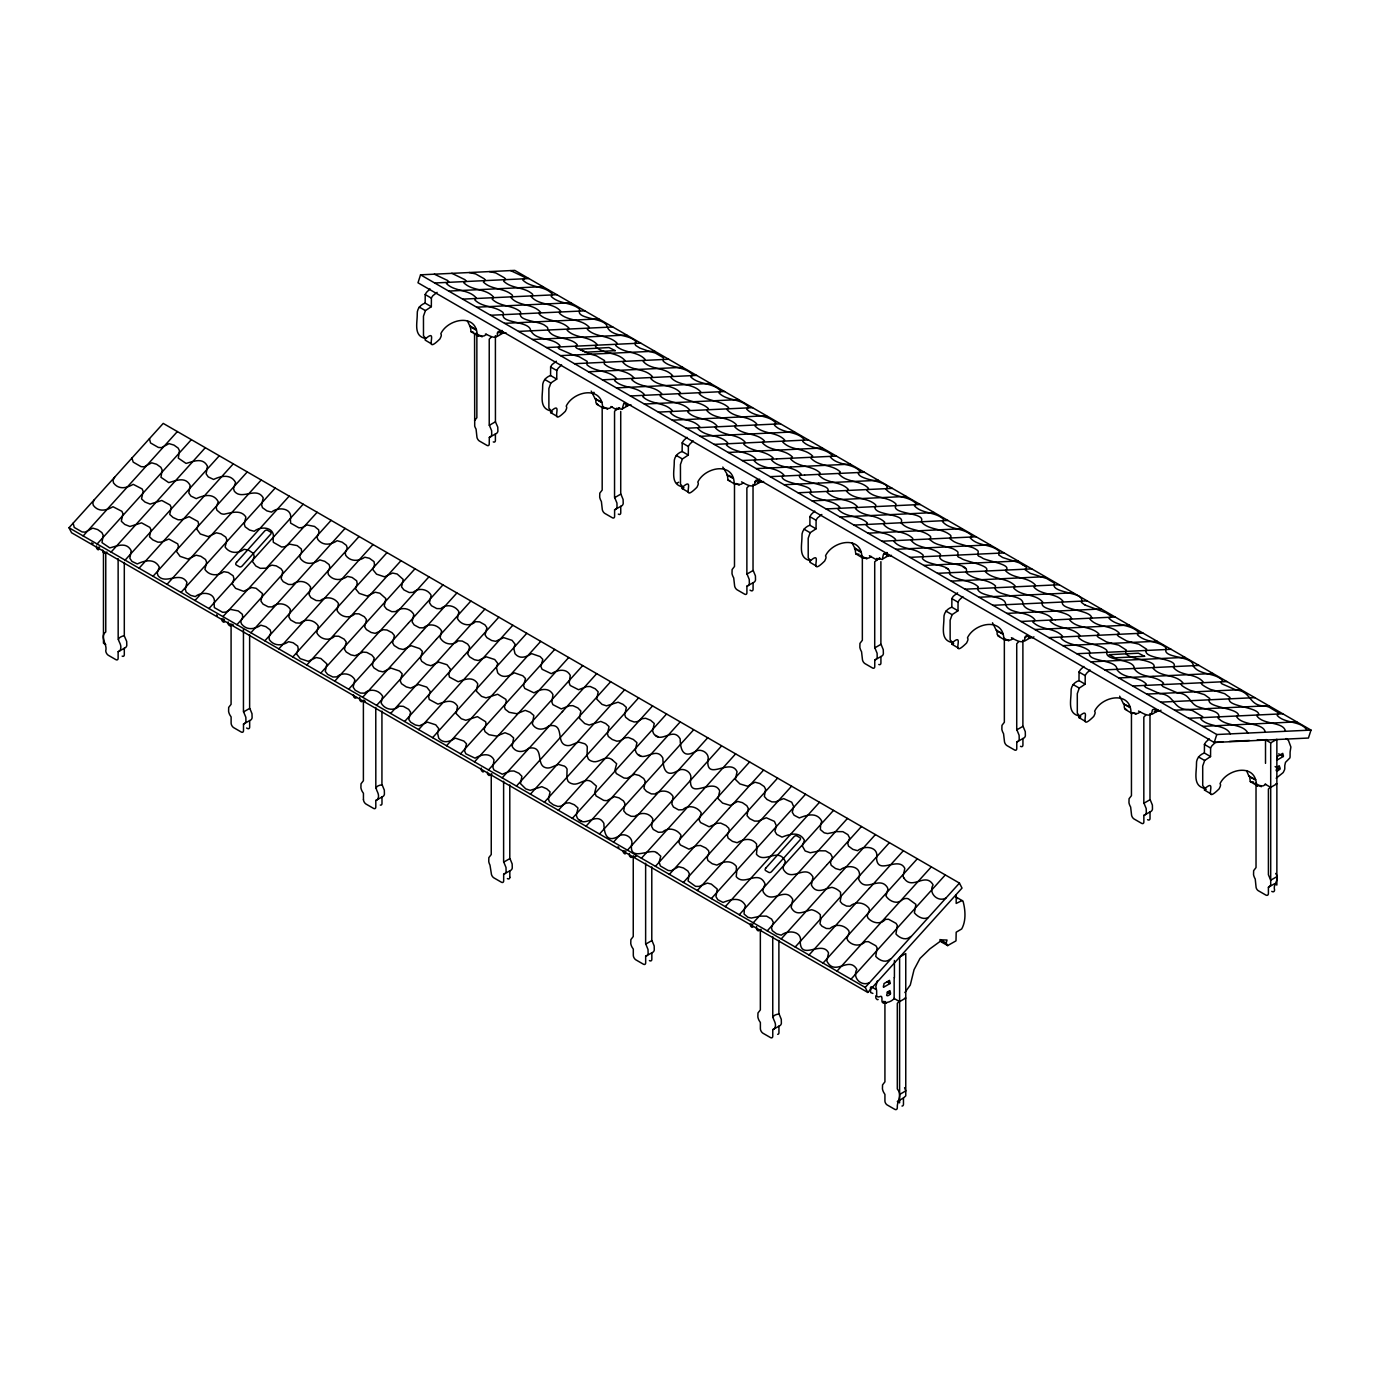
<?xml version="1.0" encoding="UTF-8"?>
<svg xmlns="http://www.w3.org/2000/svg" width="1380" height="1380" viewBox="0 0 1380 1380"><rect width="100%" height="100%" fill="white"/><g stroke="black" fill="none" stroke-linecap="round" stroke-linejoin="round"><path stroke-width="1.5" d="M505.994 332.77C502.251 334.995 498.629 328.388 497.421 333.063C498.387 341.791 487.261 334.339 485.432 334.012M763.623 481.517C759.897 483.742 756.275 477.135 755.067 481.81C754.964 490.193 744.389 483.449 741.543 481.879M1033.896 636.853C1030.446 640.337 1026.099 632.661 1024.909 637.612C1024.805 645.995 1014.266 639.268 1011.402 637.681M894.154 977.713L894.154 998.775C889.255 1003.019 887.461 1001.863 884.201 1003.088A6.4 3.692 -60 0 1 883.424 1003.226L882.165 1002.018A12.644 7.297 -60 0 1 881.958 1000.914L881.958 998.62A8.539 4.934 -60 0 0 881.941 998.051C881.734 993.98 879.043 998.499 876.921 996.395A5.606 3.226 -60 0 1 876.68 995.618L876.662 990.944A5.917 3.416 -60 0 0 876.611 990.409L875.852 986.631L877.318 980.99M644.305 395.215L644.357 394.473C636.249 385.831 622.88 388.798 614.531 380.552L616.515 378.517C608.632 369.702 595.418 372.479 586.914 364.734L587.19 361.37L579.031 356.627L573.787 355.143M1276.793 768.505L1276.793 768.418A5.02 2.898 -60 0 0 1276.431 769.247C1274.62 773.197 1281.778 769.402 1279.76 767.125A2.381 1.38 -60 0 0 1279.381 766.952L1279.294 765.762L1276.793 767.245M500.198 333.649L503.51 332.183M602.18 407.859L602.18 490.073L599.783 493.16L599.696 497.145A8.384 4.847 60 0 0 601.387 501.492L602.215 508.806A3.812 2.191 60 0 0 604.699 513.343L612.461 517.828A3.295 1.898 60 0 0 614.6 516.379L614.6 509.824L615.808 509.237A8.349 4.83 60 0 0 617.033 507.167L616.946 503.062L614.548 497.231L614.548 411.585L616.515 408.273L622.104 409.274L623.881 403.15L627.727 405.306L631.316 405.134M757.309 482.31L759.983 482.362L761.139 480.93M879.767 558.072L876.628 559.866L876.68 558.486L882.269 559.469L883.373 554.484L886.823 552.483M1028.376 638.267L1030.998 636.732M1138.5 711.045C1141.657 712.408 1150.506 718.928 1151.99 711.977C1152.248 705.456 1157.354 713.702 1160.994 710.217M1154.266 711.494L1156.94 711.545L1158.096 710.114M631.574 844.957C629.297 860.913 647.617 849.856 655.155 851.805A9.556 7.314 -27.3 0 1 656.38 852.736M690.535 779.666C689.189 800.952 713.098 776.63 719.722 790.913L718.048 798.589L722.585 803.091L730.261 805.42L737.696 801.418L742.406 802.66L746.839 805.713L748.253 808.318L747.046 815.684L749.633 818.616L754.532 821.083L758.103 821.1L766.314 817.771L774.422 821.393L776.405 825.947L774.939 831.364L776.75 834.417L782.011 837.125C789.343 834.279 799.313 830.898 804.402 840.213L802.366 846.026L805.144 850.96L810.267 852.754L816.287 851.546A12.869 9.85 -27.3 0 1 819.116 850.787L825.568 850.856L830.57 853.823L832.382 857.221L830.432 862.552L831.209 865.329L835.538 868.538L840.248 869.866C846.647 864.449 860.982 865.467 859.447 876.266M707.854 760.466C706.439 781.856 730.417 757.327 737.058 771.713L735.385 779.407L739.904 783.909L747.581 786.238L755.033 782.218L759.725 783.478L764.175 786.531L765.572 789.119L764.365 796.502L766.952 799.434L771.851 801.884L775.439 801.918L783.633 798.589L791.741 802.211L793.724 806.748L792.258 812.182L794.069 815.218L799.331 817.943C806.662 815.097 816.632 811.699 821.721 821.031L820.738 824.533M631.609 844.767C633.903 837.729 624.571 832.226 618.878 836.039M690.569 779.476C692.864 772.42 683.531 766.918 677.839 770.73M707.888 760.277C710.183 753.239 700.85 747.736 695.158 751.548M957.513 898.622L955.909 896.983L962.999 901.071C965.362 909.679 966.31 920.753 961.688 928.947L956.185 932.207L955.995 940.867L947.577 945.611L946.163 943.075L947.042 940.039L942.195 939.901L929.81 948.923L920.012 958.427L914.06 969.64L910.283 985.027L904.866 992.565M214.107 603.267L214.349 607.614L222.629 612.306L225.803 612.082L230.546 609.408L238.24 610.926L242.363 614.29L242.69 617.067L240.741 621.725L241.569 624.036C246.916 630.712 254.782 629.245 260.872 625.192L265.84 626.658L270.118 629.849L270.946 632.523L268.997 637.301L269.376 639.768C274.24 646.427 282.486 645.892 288.541 641.7L293.164 642.769L297.735 646.133L298.252 649.1L296.562 654.051L300.254 658.657L308.206 661.313L316.313 657.536L320.85 658.502L326.905 663.884L325.283 671.387L327.629 674.389L332.856 676.994L336.686 676.89C342.223 672.06 351.072 673.164 354.85 679.754L353.159 687.171L355.16 690.207L360.49 693.071L364.406 693.157C370.013 688.154 378.741 689.827 382.639 696.176L381.156 703.024C384.779 709.648 393.766 711.442 399.217 706.146L403.322 706.37L408.653 709.337L410.619 712.166L408.808 719.463L410.636 722.154L415.397 725L419.365 725.811L427.421 722.12L435.77 724.828L438.788 728.675L437.529 732.987L438.737 738.179C443.705 744.182 450.173 741.405 455.348 738.128L463.87 741.06L466.526 743.855L464.594 750.979L465.819 753.773L475.048 758.172C480.895 754.567 489.935 752.117 493.988 759.863L492.919 767.452L493.936 769.971L502.286 774.215L510.445 771.075L513.947 770.989L518.932 773.266L521.899 776.302L520.467 783.616L525.763 788.877L530.213 790.343L541.823 786.704L546.791 788.86L550.085 791.879L548.481 799.21L549.361 801.797L553.328 804.816L557.865 806.472L561.005 806.127L566.024 803.16L569.405 802.781L574.373 804.782L577.996 807.973L576.34 815.39L577.22 817.857C584.62 829.38 596.643 810.388 603.888 823.377C604.078 832.278 605.975 843.629 618.62 836.194M273.068 537.959L273.309 542.306L281.589 546.998L284.763 546.773L289.507 544.117L297.2 545.618L301.323 548.981L301.651 551.776L299.702 556.416L300.53 558.727C305.86 565.403 313.743 563.937 319.815 559.9L324.8 561.367L329.078 564.558L329.906 567.232L327.957 571.993L328.337 574.477C333.201 581.118 341.447 580.583 347.501 576.391L352.124 577.461L356.696 580.842L357.196 583.792L355.523 588.76L359.197 593.366L367.166 596.022L375.274 592.227L379.811 593.21L385.865 598.592L384.244 606.079L386.59 609.08L391.817 611.685L395.646 611.582C401.183 606.752 410.033 607.856 413.81 614.445L412.12 621.863L414.121 624.899L419.451 627.762L423.367 627.848C428.973 622.846 437.702 624.519 441.6 630.867L440.116 637.732C443.739 644.339 452.726 646.15 458.16 640.855L462.283 641.062L467.613 644.029L469.58 646.858L467.768 654.155L469.597 656.846L474.358 659.709L478.325 660.502L486.381 656.828L494.73 659.519L497.749 663.366L496.49 667.696L497.697 672.871C502.665 678.874 509.134 676.096 514.309 672.819L522.83 675.769L525.487 678.563L523.555 685.67L524.78 688.465L534.008 692.864C539.856 689.275 548.895 686.809 552.949 694.571L551.879 702.144L552.897 704.663L561.246 708.906L569.405 705.767L572.907 705.68L577.892 707.957L580.859 711.011L579.428 718.307L584.723 723.568L589.174 725.035L600.783 721.412L605.751 723.568L609.046 726.587L607.442 733.901L608.321 736.489L612.289 739.508L616.826 741.181L619.965 740.818L624.985 737.869L628.349 737.472L633.334 739.473L636.956 742.682L635.3 750.099L636.18 752.548C643.563 764.054 655.655 745.252 662.849 758.068C663.056 766.97 664.918 778.32 677.563 770.885M290.387 518.777L290.628 523.124L298.908 527.816L302.082 527.591L306.826 524.935L314.519 526.436L318.642 529.799L318.97 532.577L317.021 537.234L317.866 539.545C323.196 546.221 331.079 544.755 337.151 540.701L342.119 542.168L346.397 545.359L347.225 548.033L345.276 552.811L345.656 555.295C350.52 561.936 358.765 561.401 364.82 557.21L369.443 558.279L374.014 561.643L374.532 564.61L372.841 569.561L376.533 574.166L384.485 576.823L392.593 573.045L397.147 574.011L403.184 579.41L401.563 586.897L403.909 589.898L409.153 592.503L412.965 592.4C418.502 587.57 427.352 588.673 431.129 595.263L429.439 602.681L431.44 605.716L436.77 608.58L440.703 608.666C446.292 603.664 455.02 605.337 458.919 611.685L457.436 618.533C461.058 625.157 470.045 626.951 475.496 621.656L479.619 621.88L484.932 624.847L486.916 627.676L485.087 634.973L486.916 637.664L491.677 640.51L495.644 641.321L503.7 637.629L512.049 640.337L515.068 644.184L513.809 648.497L515.016 653.689C519.984 659.692 526.453 656.914 531.628 653.637L540.149 656.57L542.806 659.364L540.891 666.488L542.099 669.283L551.327 673.682C557.175 670.076 566.214 667.627 570.268 675.372L569.198 682.962L570.216 685.481L578.565 689.724L586.724 686.585L590.226 686.498L595.211 688.775L598.178 691.811L596.747 699.125L602.042 704.386L606.493 705.853L618.102 702.213L623.07 704.369L626.365 707.388L624.761 714.719L625.64 717.307L629.608 720.326L634.144 721.999L637.301 721.636L642.304 718.67L645.685 718.29L650.653 720.291L654.275 723.5L652.619 730.917L653.499 733.366C660.899 744.872 672.974 726.07 680.168 738.886C680.323 747.788 682.289 759.138 694.899 751.703M420.555 274.827L417.985 282.779L1214.21 742.475L1308.43 738.041L1311 730.089L514.775 270.394L420.555 274.827L1216.781 734.522L1311 730.089M1214.21 742.475L1216.781 734.522M756.62 848.407L756.568 843.991C751.203 837.125 743.372 839.144 737.144 842.714L732.47 841.369L728.123 838.143L727.364 835.366L729.244 830.57L728.795 828.259L726.035 825.602L720.705 823.101L716.962 823.308L709.13 826.775L700.574 822.566L699.073 819.858L701.247 812.872C697.314 806.679 688.292 804.368 682.686 809.732L678.563 809.888L673.44 807.024L671.87 804.04L673.061 796.467C669.007 789.809 660.623 789.722 654.931 793.983L651.308 793.897L646.427 791.361L643.96 788.463L645.15 781.132L643.701 778.527L639.216 775.474L634.576 774.266L627.089 778.303L623.967 778.01L616.239 773.49L615.032 769.73L616.653 763.744L612.479 760.052M214.349 602.991C215.884 592.313 201.635 591.071 195.305 596.591L190.664 595.384L186.197 592.175L185.317 589.381L186.938 582.326C180.055 570.492 165.29 585.396 157.958 575.512L157.234 572.821L159.304 567.059C154.508 557.986 144.452 560.522 137.31 563.937L131.963 561.401L129.858 558.331L131.186 550.689C126.339 541.391 116.938 546.135 109.762 547.894L102.017 542.633L103.172 535.198L101.896 532.611L97.669 529.575L92.771 528.126L85.198 532.145L82.093 531.938L74.244 527.436L73.157 523.141M273.309 537.683C274.844 526.988 260.561 525.797 254.213 531.283L249.538 530.024L245.123 526.815L244.277 524.038L245.881 517C240.896 509.375 231.357 512.67 224.181 514.188A8.918 6.831 -27.3 0 1 220.748 513.429L216.901 510.186L216.194 507.478L218.264 501.734C213.417 492.66 203.395 495.265 196.253 498.629L190.906 496.075L188.819 493.005L190.147 485.381C185.265 476.083 175.898 480.861 168.705 482.586L160.977 477.325L162.133 469.89L160.856 467.303L156.613 464.267L151.714 462.818L144.158 466.837L141.036 466.63L133.204 462.127L131.98 458.264A6.383 4.882 -27.3 0 1 132.118 457.85M290.628 518.5C292.18 507.823 277.915 506.581 271.584 512.101L266.944 510.893L262.476 507.685L261.596 504.89L263.218 497.835C256.335 486.002 241.569 500.906 234.238 491.021L233.513 488.33L235.601 482.569C230.788 473.495 220.731 476.031 213.589 479.447L208.259 476.911L206.138 473.84L207.466 466.199C202.619 456.901 193.217 461.645 186.041 463.404L178.313 458.143L179.452 450.708L178.192 448.12L173.949 445.084L169.05 443.636L161.495 447.655L158.372 447.448L150.524 442.945L149.454 438.65M736.834 870.349L736.23 876.611C744.251 886.84 758.345 868.831 765.089 883.942L762.812 890.186L763.312 892.049C771.593 905.556 784.996 885.684 792.758 899.398L791.171 907.453C796.07 917.165 804.661 911.024 811.75 909.748A23.374 17.888 -27.3 0 1 820.341 914.733L820.324 919.166M757.051 847.958L756.447 854.22C764.468 864.449 778.562 846.44 785.306 861.551L783.029 867.796L783.53 869.659C791.809 883.166 805.213 863.293 812.975 877.007L811.388 885.063C816.287 894.775 824.878 888.616 831.968 887.34A23.374 17.888 -27.3 0 1 840.558 892.342L840.593 896.707M820.893 918.528L819.962 923.772L821.945 926.187L826.292 928.464L829.811 928.602C835.538 923.531 844.111 924.617 848.769 930.672L849.252 932.742L846.958 938.262L847.734 940.401C852.357 946.024 860.102 946.645 865.277 941.764L868.365 941.643L875.869 945.783L877.094 947.801L875.748 956.409C879.112 960.221 885.391 963.274 889.807 959.393A28.256 21.631 -27.3 0 1 890.548 958.91L890.6 958.876M841.11 896.138L840.179 901.381L842.162 903.797L846.509 906.074L850.028 906.212C855.755 901.123 864.329 902.227 868.986 908.281L869.469 910.352L867.175 915.872L867.951 918.01C872.522 923.134 880.371 924.945 885.494 919.373L888.582 919.253L896.086 923.392L897.31 925.411L895.965 934.019C899.329 937.831 905.608 940.884 910.024 937.003A28.256 21.631 -27.3 0 1 910.766 936.52L910.817 936.485M859.205 876.524L858.619 879.146C865.226 893.654 879.457 875.162 887.357 887.409L887.978 889.22L885.96 895.931C888.892 900.916 896.931 904.832 901.778 900.157A5.675 4.347 -27.3 0 1 908.385 898.846L915.906 904.366L914.388 912.853C917.407 916.579 923.358 920.184 928.119 917.528M474.565 420.572L476.859 417.726L476.859 335.495M800.245 941.816C800.59 961.135 822.066 939.797 828.535 952.907L827.345 958.548A5.21 3.985 -27.3 0 0 827.517 962.309C835.832 975.798 848.959 955.909 856.825 969.347C852.116 977.351 860.827 986.735 869.279 982.767M876.524 857.342C876.869 876.645 898.363 855.307 904.814 868.417L903.624 874.058A5.21 3.985 -27.3 0 0 903.797 877.818M800.486 941.574C802.022 930.776 787.687 929.758 781.287 935.174L776.578 933.846L772.248 930.62L771.472 927.86L773.421 922.53L771.61 919.115L766.607 916.165L760.156 916.096A12.869 9.85 -27.3 0 0 757.327 916.855L751.307 918.062L747.908 917.303L744.079 914.043L744.355 909.178M876.766 857.084C878.318 846.285 863.966 845.267 857.584 850.684L852.857 849.356L848.528 846.13L847.751 843.37L849.701 838.039L847.889 834.641L842.887 831.674L836.435 831.605A12.869 9.85 -27.3 0 0 833.624 832.364L827.586 833.572L824.188 832.813L820.358 829.553L820.634 824.688M437.115 292.353L432.837 295.734A16.043 9.263 -60 0 0 431.405 297.959L431.336 306.688L425.161 303.134L425.23 294.406A16.043 9.263 -60 0 1 426.679 292.163L430.025 288.955M561.608 364.924L558.245 368.132A16.043 9.263 -60 0 0 556.813 370.358L556.727 379.103L550.568 375.533L550.637 366.804A16.043 9.263 -60 0 1 552.086 364.579L556.347 361.198M693.174 440.876L689.827 444.101A16.043 9.263 -60 0 0 688.379 446.327L688.309 455.055L682.134 451.502L682.22 442.773A16.043 9.263 -60 0 1 683.652 440.531L687.016 437.322M821.825 514.481L817.564 517.845A16.043 9.263 -60 0 0 816.115 520.07L816.046 528.816L809.87 525.245L809.957 516.517A16.043 9.263 -60 0 1 811.388 514.292L814.752 511.066M962.861 596.574L959.497 599.8A16.043 9.263 -60 0 0 958.065 602.025L957.996 610.754L951.821 607.2L951.89 598.471A16.043 9.263 -60 0 1 953.338 596.229L957.599 592.865M1090.027 669.99L1086.664 673.216A16.043 9.263 -60 0 0 1085.232 675.441L1085.146 684.17L1078.987 680.616L1079.056 671.888A16.043 9.263 -60 0 1 1080.488 669.645L1083.852 666.437M1222.852 741.767L1215.435 742.406L1212.071 745.614A16.043 9.263 -60 0 0 1210.622 747.839L1210.553 756.585L1204.395 753.014L1204.464 744.286A16.043 9.263 -60 0 1 1205.896 742.061L1209.26 738.835M736.368 870.866L736.351 866.381C730.986 859.516 723.155 861.534 716.927 865.105L712.252 863.759L707.906 860.534L707.147 857.774L709.027 852.961L708.578 850.649L705.818 847.993L700.505 845.491L696.745 845.699L688.913 849.166L680.357 844.957L678.857 842.249L681.03 835.262C677.097 829.07 668.075 826.758 662.469 832.123L658.346 832.278L653.223 829.414L651.653 826.43L652.843 818.858C648.79 812.199 640.406 812.13 634.714 816.374L631.091 816.287L626.21 813.769L623.743 810.871L624.933 803.522L623.484 800.918L618.999 797.864L614.359 796.657L606.872 800.693L603.75 800.4L596.022 795.898L594.815 792.137L596.436 786.152L592.261 782.443A13.058 9.988 -27.3 0 0 591.054 781.477C584.361 777.492 578.496 786.393 571.579 783.581A11.195 8.573 -27.3 0 1 568.025 781.235L566.852 778.044L567.059 769.143A11.213 8.591 -27.3 0 0 564.472 766.142L558.383 764.399L550.982 767.418A7.814 5.986 -27.3 0 1 546.584 767.901C534.733 765.969 545.428 745.321 528.799 748.184C523.934 752.6 515.689 753.135 512.153 746.408L513.636 737.903L509.979 734.712L505.011 732.745L496.576 736.109L488.934 734.695L485.018 731.676L484.173 729.106L486.07 724.345L485.691 721.757L477.445 716.651L465.819 720.257L461.334 718.756L456.142 713.564L457.556 706.215C452.571 698.159 444.602 701.971 437.926 704.128L429.232 699.47L428.611 696.572L430.405 691.76L426.765 687.102L418.451 684.497L410.688 688.102L406.272 686.912L401.494 683.704L400.269 680.961L402.184 673.802L399.493 670.991L390.954 668.093L383.002 671.87L378.689 670.922L373.928 667.92L372.359 665.264L374.204 657.95L371.841 655.086L366.77 652.412L363.026 652.102L354.919 655.741L350.899 654.862L346.207 651.981L344.465 649.29L346.259 641.976L344.12 639.13L338.738 636.249L334.719 636.163C329.32 641.545 320.229 639.406 316.814 632.816L318.28 625.951C314.174 619.586 305.584 618.343 299.909 623.139L295.906 622.915L290.645 619.965L288.834 616.946L290.438 609.546C286.488 603.025 277.76 602.077 272.171 606.889L268.238 606.838L263.011 604.095L260.941 601.128L262.545 593.641L256.076 588.277L251.678 587.535L243.57 591.313L235.601 588.363L232.22 583.861L233.979 578.789L233.151 575.788L228.252 572.476L223.819 571.682C217.902 576.167 209.484 576.047 204.93 569.457L206.638 562.246L205.534 559.504L200.807 556.278L196.115 555.191L188.008 559.038L180.073 556.347L176.45 551.379L178.469 546.653L177.744 543.858L168.895 539.062L161.184 542.133L157.82 542.15L152.783 539.856L149.523 536.82L150.989 529.799L149.851 527.367L141.571 522.865L129.91 526.487L124.752 524.434L121.319 521.261L122.941 513.74L121.906 511.325L112.97 506.719C106.605 510.445 98.722 512.498 93.305 505.339L92.788 502.769L94.409 499.612M744.458 909.023L745.442 905.522C740.353 896.189 730.382 899.588 723.051 902.434L717.79 899.708L715.979 896.672L717.255 889.065L711.338 884.114L707.354 883.079L699.143 886.409L695.572 886.374L688.085 880.992L689.293 873.609L687.878 871.022L683.445 867.968L678.736 866.709L671.301 870.728L668.162 870.487L660.365 865.967L659.14 862.172L660.761 856.204L656.639 852.443M114.626 477.221L113.005 480.378L113.522 482.948C118.939 490.107 126.822 488.037 133.187 484.328L142.123 488.934L143.158 491.349L141.536 498.87L144.969 502.044L150.127 504.097L161.788 500.474L170.068 504.977L171.206 507.409L169.74 514.43L173 517.448L178.037 519.76L181.401 519.743L189.112 516.672L197.961 521.468L198.686 524.262L196.667 528.989L200.29 533.957L208.225 536.63L216.332 532.801L221.024 533.888L225.751 537.113L226.855 539.856L225.147 547.067C229.701 553.656 238.154 553.777 244.036 549.292L248.469 550.085L253.368 553.397L254.196 556.399L252.437 561.47L255.818 565.973L260.32 568.336L266.305 568.163L317.159 512.273M1306.895 730.106C1301.081 720.533 1284.97 723.914 1277.19 715.478L1278.984 713.115L1269.29 707.25A5.21 1.484 17.9 0 0 1264.77 706.008C1248.348 705.818 1251.746 691.501 1236.394 690.017M425.161 303.134C420.365 304.67 416.829 309.034 417.243 314.174C417.329 323.179 413.276 336.289 425.816 338.548C439.513 326.56 422.056 356.592 439.927 338.928C440.548 337.376 442.118 335.305 440.807 333.753C447.81 318.677 476.773 312.794 477.221 335.271L478.205 335.978C482.81 334.633 482.086 337.962 486.536 334.339M431.336 306.688L425.437 310.603L423.47 316.158L423.488 335.72L425.816 338.548M550.568 375.533C545.755 377.085 542.236 381.449 542.65 386.59C542.737 395.594 538.683 408.687 551.224 410.964C564.92 398.958 547.463 429.007 565.334 411.326C565.955 409.774 567.525 407.704 566.214 406.151C573.356 390.971 602.18 385.296 602.629 407.669L603.612 408.377C608.218 407.031 607.476 410.378 611.944 406.738M556.727 379.103L550.844 383.002L548.878 388.556L548.895 408.118L551.224 410.964M682.134 451.502C677.339 453.037 673.82 457.401 674.234 462.541C674.303 471.546 670.266 484.656 682.807 486.916C696.486 474.927 679.029 504.959 696.917 487.295C697.538 485.743 699.108 483.673 697.78 482.12C704.939 466.923 733.746 461.248 734.212 483.638L735.178 484.345C739.784 483 739.059 486.329 743.527 482.707M688.309 455.055L682.41 458.971L680.443 464.508L680.478 484.087L682.807 486.916M809.87 525.245C805.075 526.798 801.556 531.145 801.97 536.303C802.039 545.307 798.002 558.4 810.543 560.659C824.222 548.671 806.765 578.72 824.654 561.039C825.275 559.486 826.844 557.417 825.516 555.864C832.52 540.788 861.482 534.923 861.948 557.382L862.914 558.089C867.52 556.744 866.795 560.073 871.263 556.451M816.046 528.816L810.146 532.715L808.197 538.269L808.214 557.831L810.543 560.659M951.821 607.2C947.025 608.735 943.506 613.1 943.92 618.24C943.989 627.245 939.935 640.355 952.476 642.614C966.173 630.625 948.716 660.658 966.587 642.994C967.208 641.441 968.777 639.371 967.466 637.819C974.608 622.622 1003.433 616.946 1003.881 639.337L1004.864 640.044C1009.47 638.698 1008.745 642.028 1013.196 638.405M957.996 610.754L952.097 614.669L950.13 620.207L950.147 639.785L952.476 642.614M1078.987 680.616C1074.175 682.168 1070.656 686.516 1071.07 691.656C1071.139 700.678 1067.102 713.77 1079.643 716.03C1093.34 704.042 1075.883 734.074 1093.754 716.41C1094.374 714.857 1095.944 712.787 1094.633 711.235C1101.775 696.038 1130.6 690.38 1131.048 712.753L1132.031 713.46C1136.637 712.115 1135.895 715.444 1140.363 711.821M1085.146 684.17L1079.264 688.085L1077.297 693.64L1077.314 713.201L1079.643 716.03M1204.395 753.014C1199.582 754.567 1196.063 758.931 1196.477 764.072C1196.546 773.076 1192.51 786.169 1205.051 788.446C1218.747 776.44 1201.29 806.489 1219.161 788.808C1219.782 787.255 1221.352 785.186 1220.041 783.633C1227.182 768.453 1256.007 762.778 1256.456 785.151L1257.439 785.858C1262.044 784.513 1261.303 787.859 1265.771 784.237M1210.553 756.585L1204.671 760.484L1202.705 766.038L1202.722 785.6L1205.051 788.446M1283.262 756.499L1283.348 756.395A12.213 7.055 -60 0 0 1283.348 755.464L1283.227 754.981A3.45 2.001 -60 0 0 1282.883 754.653L1282.779 753.342L1277.19 756.585L1277.138 757.879A2.553 1.466 -60 0 0 1276.811 758.672L1276.724 759.587A11.696 6.762 -60 0 0 1276.742 760.259L1283.262 756.499L1278.639 753.825M1005.675 604.181C1005.572 598.817 996.446 597.661 992.048 596.384M1022.994 603.353C1022.891 598.006 1013.765 596.85 1009.384 595.573M1081.955 600.576C1081.851 595.229 1072.726 594.073 1068.344 592.796M977.471 588.553C978.23 593.521 987.321 594.901 991.841 596.35M994.79 587.742C995.549 592.71 1004.64 594.09 1009.159 595.522M69 527.746L163.22 423.401L959.445 883.096L962.015 888.082L867.796 992.444L71.57 532.749L69 527.746L865.226 987.442L867.796 992.444M83.145 535.923L177.364 431.561M97.135 543.996L191.354 439.651M111.107 552.069L205.31 447.707M125.097 560.142L219.282 455.78M139.07 568.215L233.272 463.852M153.025 576.271L247.244 471.925M166.997 584.344L261.217 479.981M181.004 592.417L275.189 488.054M194.977 600.49L289.179 496.127M208.949 608.563L303.169 504.2M222.922 616.619L268.876 566.456L271.894 565.144L276.293 565.886L280.985 568.732L282.762 571.251L281.158 578.72L283.228 581.687L288.454 584.447L292.387 584.499C297.977 579.755 306.688 580.566 310.655 587.156L309.051 594.556L310.862 597.575L316.123 600.524L320.126 600.749C325.801 595.953 334.391 597.195 338.497 603.56L337.031 610.426C340.446 616.998 349.554 619.189 354.936 613.772L358.955 613.859L364.337 616.739L366.476 619.586L364.682 626.9L366.425 629.591L371.116 632.471L375.136 633.351L383.243 629.711L386.987 630.022L392.058 632.696L394.421 635.559L392.576 642.873L394.145 645.53L398.906 648.531L403.219 649.48L411.171 645.702L419.71 648.6L422.401 651.394L420.486 658.571L421.711 661.313L426.489 664.505L430.905 665.712L438.668 662.107L446.982 664.712L450.622 669.369L448.828 674.182L449.449 677.08L458.143 681.737C464.784 679.46 472.805 675.838 477.773 683.825L476.359 691.173L481.551 696.365L486.036 697.866L497.663 694.261L505.908 699.367L506.288 701.954L504.39 706.715L505.235 709.286L509.151 712.304L516.793 713.719L525.228 710.355L530.196 712.322L533.853 715.513L532.37 724.017C535.975 730.555 543.789 730.434 549.016 725.794C565.645 722.93 554.95 743.579 566.801 745.511A7.814 5.986 -27.3 0 0 571.199 745.01L578.6 742.009L584.689 743.751A11.213 8.591 -27.3 0 1 587.276 746.753L587.069 755.654L588.242 758.845A11.195 8.573 -27.3 0 0 591.796 761.191C598.696 764.003 604.595 755.102 611.271 759.104A13.058 9.988 -27.3 0 1 612.479 760.052M236.912 624.709L331.114 520.329M250.884 632.764L345.069 528.402M264.839 640.82L359.076 536.492M278.829 648.893L373.048 544.548M292.802 656.966L387.021 552.621M306.791 665.039L400.994 560.677M320.764 673.112L415.001 568.767M334.736 681.185L428.956 576.823M348.709 689.241L408.273 623.277M408.48 623.053L442.928 584.896M362.664 697.297L422.211 631.35M422.47 631.109L456.901 592.969M376.654 705.37L436.201 639.423M436.442 639.164L470.873 601.025M390.644 713.443L450.139 647.548M450.466 647.22L484.88 609.115M404.616 721.516L464.111 655.621M464.422 655.293L498.836 617.17M418.606 729.606L478.084 663.728M478.429 663.332L512.825 625.244M432.596 737.662L492.039 671.818M492.384 671.405L526.781 633.299M506.374 679.443L540.736 641.355M446.551 745.735L505.994 679.892M460.541 753.808L554.726 649.428M474.496 761.864L568.715 657.518M488.486 769.937L582.688 665.574M502.148 777.837L562.591 711.425M562.35 711.683L596.678 673.664M516.448 786.082L610.667 681.737M530.403 794.156L624.623 689.793M544.393 802.229L638.612 697.866M558.365 810.284L652.568 705.922M572.338 818.357L666.557 713.995M586 826.241L680.219 721.895M599.507 834.038L693.381 730.089M613.496 842.111L707.716 737.765M627.452 850.184L721.326 746.218M641.424 858.239L735.626 753.877M655.431 866.33L715.15 800.193M715.392 799.848L749.616 761.95M669.369 874.385L729.106 808.232M729.434 807.921L763.623 770.04M683.376 882.458L777.596 778.113M697.331 890.514L791.585 786.186M711.338 898.604L805.541 794.242M725.276 906.66L819.496 802.298M739.283 914.733L833.503 810.388M753.239 922.789L847.458 818.443M767.228 930.879L827.034 864.639M827.327 864.311L861.448 826.517M781.201 938.935L841.007 872.695M841.3 872.367L875.403 834.59M795.191 947.025L889.41 842.663M809.025 955.012L869.314 888.237M869.279 888.461L903.365 850.718M823.032 963.102L917.321 858.774M836.987 971.141L931.327 866.864M850.994 979.231L945.3 874.937M865.226 987.442L959.445 883.096M671.267 376.602L671.215 377.879C679.357 386.262 692.846 383.123 700.661 391.765L699.281 393.921C707.526 401.994 720.308 399.734 728.64 407.618L727.07 409.636C734.764 418.623 748.581 415.207 756.671 423.798L754.912 425.851C762.847 434.666 776.509 431.371 784.668 439.979L782.667 441.928C790.723 450.794 804.298 447.603 812.648 456.038L810.802 457.97C818.599 466.82 831.847 464.042 840.23 471.857L839.109 474.134C846.613 482.862 860.033 479.895 868.158 487.968L868.538 489.055L866.675 490.159C874.144 499.146 887.737 496.007 896 503.976L895.31 507.409C897.052 514.55 926.153 512.843 921.219 521.571M1247.848 732.952C1242.845 723.672 1227.079 726.501 1219.42 719.291A5.675 1.604 17.9 0 1 1218.885 717.082C1220.317 709.82 1201.669 709.337 1196.081 705.853C1188.87 701.558 1189.595 693.864 1177.433 692.795M977.644 588.449L978.23 586.759C970.071 579.324 957.824 581.618 949.544 574.028C952.252 563.764 928.016 566.266 922.427 558.52L923.185 555.122C914.906 547.067 901.278 550.275 893.792 541.253L895.672 540.167L895.327 539.097C887.202 530.972 873.747 533.974 866.243 525.211L867.382 522.968C859.223 515.05 845.906 517.828 838.16 509.427L839.782 507.15C831.433 498.698 817.857 501.906 809.784 493.04C817.012 484.742 783.426 484.553 782.011 476.963L783.84 474.927C775.75 466.302 761.95 469.7 754.17 460.765L755.809 458.781C747.511 450.829 734.729 453.071 726.449 445.067L727.778 442.911C720.084 434.183 706.543 437.391 698.384 429.042L697.987 428.059L699.764 426.817C692.225 417.881 678.287 421.366 670.37 412.672L672.302 410.654C664.418 401.873 651.067 404.737 642.821 396.698L644.167 395.318M994.963 587.639L995.549 585.948C987.287 578.375 974.073 580.773 966.069 572.441C970.537 562.591 943.334 565.507 939.745 557.692L940.505 554.294C932.224 546.256 918.597 549.464 911.128 540.425L912.991 539.339L912.646 538.286C904.521 530.161 891.066 533.146 883.562 524.4L884.701 522.158C876.542 514.24 863.225 517.017 855.479 508.599L857.101 506.339C848.769 497.887 835.176 501.078 827.12 492.229C834.331 483.932 800.745 483.742 799.331 476.135L801.159 474.116C793.069 465.474 779.286 468.889 771.489 459.954L773.145 457.97C764.848 450.001 752.048 452.243 743.768 444.257L745.096 442.1C737.403 433.372 723.862 436.563 715.72 428.231L715.306 427.231L717.082 426.006C709.544 417.071 695.606 420.555 687.689 411.861L689.638 409.843C681.737 401.062 668.386 403.926 660.14 395.888L661.693 393.662C653.585 385.02 640.199 387.987 631.85 379.741L633.834 377.706C625.951 368.891 612.737 371.669 604.233 363.923L604.526 360.56L596.35 355.798L591.106 354.332M1005.554 604.268C1008.211 614.548 1028.928 610.529 1035.155 620.224L1032.723 621.897C1040.917 630.384 1054.665 627.434 1062.514 636.163L1061.151 638.371C1068.862 646.116 1080.782 644.115 1089.062 650.67L1089.872 652.136C1085.353 662.107 1115.782 659.036 1116.955 668.765A12.869 3.657 17.9 0 0 1116.955 669.645C1123.786 679.288 1138.362 675.752 1146.263 684.014L1144.503 686.119L1145.659 687.43L1159.89 693.623M1022.873 603.457C1025.582 613.669 1046.213 609.753 1052.474 619.396L1050.042 621.086C1058.236 629.573 1071.984 626.624 1079.833 635.352L1078.47 637.56C1086.181 645.305 1098.101 643.304 1106.38 649.859L1107.191 651.326C1102.706 661.313 1133.135 658.243 1134.274 667.955A12.869 3.657 17.9 0 0 1134.274 668.834C1141.105 678.46 1155.681 674.941 1163.582 683.204L1161.822 685.308L1162.978 686.619L1177.209 692.812M1081.834 600.68L1081.402 602.336L1083.887 604.285A9.556 2.708 17.9 0 0 1085.37 605.061M881.561 921.771L883.166 920.615M904.538 998.344L905.763 998.068L899.605 1001.621L893.964 998.378M491.056 337.255L489.227 339.221L489.227 424.868L491.625 430.715L491.711 434.804A8.349 4.83 60 0 1 490.486 436.891L489.331 437.426L489.227 443.998A3.295 1.898 60 0 1 487.088 445.447L479.326 440.979A3.812 2.191 60 0 1 476.859 436.425L476.066 429.128A8.401 4.847 60 0 1 474.703 426.092L474.565 334.064M748.702 486.002L746.873 487.968L746.873 573.614L749.254 579.462L749.357 583.55A8.349 4.83 60 0 1 748.115 585.638L746.908 586.207L746.908 592.762A3.295 1.898 60 0 1 744.769 594.228L737.006 589.743A3.812 2.191 60 0 1 734.539 585.206L733.712 577.875A8.384 4.847 60 0 1 732.004 573.545L732.107 569.561L734.488 566.473L734.488 484.242M901.157 522.434C905.711 514.016 877.214 515.395 875.093 508.358L874.523 507.167L875.662 506.598L920.27 504.493M1018.561 641.803L1016.732 643.77L1016.732 729.416L1019.113 735.264L1019.216 739.352A8.349 4.83 60 0 1 1017.974 741.44L1016.767 742.009L1016.767 748.564A3.295 1.898 60 0 1 1014.628 750.03L1006.865 745.545A3.812 2.191 60 0 1 1004.399 740.991L1003.553 733.677A8.384 4.847 60 0 1 1001.863 729.347L1001.966 725.345L1004.347 722.275L1004.347 640.044M1145.659 715.185L1143.83 717.152L1143.83 802.798L1146.211 808.628L1146.297 812.734A8.349 4.83 60 0 1 1145.072 814.821L1143.865 815.39L1143.865 821.945A3.295 1.898 60 0 1 1141.726 823.394L1133.963 818.927A3.812 2.191 60 0 1 1131.479 814.373L1130.651 807.059A8.384 4.847 60 0 1 1128.961 802.712L1129.064 798.727L1131.445 795.656L1131.445 713.426M945.852 898.104C937.624 902.468 928.05 892.998 933.104 884.856C925.238 871.418 912.111 891.308 903.797 877.818M889.997 983.543L883.476 987.321A12.213 7.055 -60 0 1 883.39 986.372L883.614 985.527A3.45 2.001 -60 0 1 883.873 985.01L883.959 983.612L889.565 980.369L889.6 981.628A2.553 1.466 -60 0 1 889.928 982.043L890.014 982.853A11.696 6.762 -60 0 1 889.997 983.543L886.909 981.767M1275.896 783.926L1276.862 783.823L1270.704 787.376L1265.063 784.116M231.081 623.915L231.081 704.335L228.683 707.405L228.597 711.39A8.349 4.83 60 0 0 229.822 714.909L231.115 716.927L231.115 723.051A3.812 2.191 60 0 0 233.599 727.605L241.362 732.09A3.295 1.898 60 0 0 243.501 730.624L243.501 724.069L244.709 723.5A8.349 4.83 60 0 0 245.933 721.412L245.847 717.324L243.449 711.476L243.449 629.245M243.501 724.069L250.867 719.929A8.349 4.83 60 0 0 252.109 717.859L252.005 713.753L249.625 707.906L249.625 634.766M614.6 509.824L621.966 505.684A8.349 4.83 60 0 0 623.208 503.597L623.105 499.508L620.724 493.661L620.724 411.447M363.44 799.451A3.812 2.191 60 0 0 365.907 803.988L373.67 808.473A3.295 1.898 60 0 0 375.809 807.024L375.809 800.469L383.192 796.329A8.349 4.83 60 0 0 384.416 794.242L384.33 790.154L381.932 784.306L381.932 711.149M746.908 586.207L754.291 582.067A8.349 4.83 60 0 0 755.516 579.997L755.429 575.891L753.032 570.061L753.032 484.415M491.245 774.128L491.245 854.531L488.848 857.618L488.761 861.603A8.349 4.83 60 0 0 489.986 865.105L491.28 873.264A3.812 2.191 60 0 0 493.764 877.801L501.527 882.286A3.295 1.898 60 0 0 503.666 880.837L503.666 874.264L504.873 873.695A8.349 4.83 60 0 0 506.098 871.608L506.011 867.52L503.614 861.672L503.614 781.27M503.666 874.264L511.031 870.142A8.349 4.83 60 0 0 512.273 868.055L512.17 863.966L509.789 858.119L509.789 784.961M862.345 558.055L862.345 640.286L859.947 643.373L859.861 647.358A8.384 4.847 60 0 0 861.551 651.688L862.379 659.002A3.812 2.191 60 0 0 864.863 663.556L872.609 668.041A3.295 1.898 60 0 0 874.748 666.575L874.765 660.019L882.13 655.88A8.349 4.83 60 0 0 883.373 653.809L883.269 649.704L880.889 643.874L880.889 561.643M633.248 856.118L633.248 936.52L630.867 939.608L630.764 943.592A8.349 4.83 60 0 0 632.005 947.094L633.299 949.112L633.299 955.253A3.812 2.191 60 0 0 635.766 959.79L643.529 964.275A3.295 1.898 60 0 0 645.668 962.826L645.668 956.254L646.875 955.685A8.349 4.83 60 0 0 648.117 953.597L648.014 949.509L645.633 943.661L645.633 863.259M645.668 956.254L653.051 952.131A8.349 4.83 60 0 0 654.275 950.044L654.189 945.956L651.791 940.108L651.791 866.951M1016.767 742.009L1024.15 737.869A8.349 4.83 60 0 0 1025.374 735.799L1025.288 731.693L1022.891 725.863L1022.891 640.216M760.346 929.499L760.346 1009.901L757.965 1012.989L757.861 1016.974A8.349 4.83 60 0 0 759.086 1020.476L760.38 1022.494L760.38 1028.635A3.812 2.191 60 0 0 762.864 1033.172L770.627 1037.657A3.295 1.898 60 0 0 772.766 1036.19L772.766 1029.635L780.149 1025.513A8.349 4.83 60 0 0 781.373 1023.425L781.287 1019.32L778.889 1013.489L778.889 940.332M1143.865 815.39L1151.248 811.25A8.349 4.83 60 0 0 1152.473 809.163L1152.386 805.075L1149.988 799.227L1149.988 713.598M899.191 1001.397L897.31 1003.329L897.31 1088.975C902.899 1095.565 896.672 1101.223 897.31 1107.674A3.812 2.191 60 0 1 894.827 1109.365L887.064 1104.88A3.295 1.898 60 0 1 884.925 1100.964L884.925 1094.392L883.683 1092.391A8.349 4.83 60 0 1 882.441 1088.889L882.545 1084.904L884.925 1081.834L884.925 1001.414M1270.29 787.152L1268.41 789.084L1268.41 874.73L1270.704 880.216L1276.862 876.662M467.285 320.695L469.959 326.267M106.95 552.086L104.984 553.207A6.4 3.692 -60 0 1 104.207 553.346L102.931 552.121A12.644 7.297 -60 0 1 102.741 551.034L102.741 550.068M497.421 333.063L502.044 330.406M497.197 336.444L503.372 332.89M105.76 553.38L105.76 631.971C99.17 636.698 107.64 644.581 105.76 650.67A3.812 2.191 60 0 0 108.227 655.224L115.989 659.709A3.295 1.898 60 0 0 118.128 658.243L118.128 651.688L119.387 651.136A8.349 4.83 60 0 0 120.612 649.048C122.458 641.821 112.85 639.009 124.304 635.559L124.304 562.402M489.279 425.333L495.437 421.78L495.403 335.668M118.232 651.67L125.546 647.582A8.349 4.83 60 0 0 126.788 645.495L126.684 641.407L124.355 636.025M489.331 437.426L496.645 433.32A8.349 4.83 60 0 0 497.887 431.25L497.783 427.145L495.437 421.78M552.397 411.792L550.758 412.741L550.568 410.654M591.227 391.092L595.125 398.803L601.852 402.046M224.733 621.776L224.302 622.018A6.4 3.692 -60 0 1 223.439 622.19L222.18 620.966A12.644 7.297 -60 0 1 221.973 619.879L221.973 618.913M232.357 624.485L230.391 625.606A6.4 3.692 -60 0 1 229.615 625.744L228.338 624.536A12.644 7.297 -60 0 1 228.148 623.432L228.148 621.914M233.479 625.261L232.685 624.502M611.012 406.514L616.463 409.67L619.465 407.825M616.515 409.653L619.603 407.876M622.518 408.808L628.693 405.237L625.519 406.013M243.501 711.942L249.677 708.389M614.6 497.697L620.776 494.126M678.684 482.224L676.631 483.362M683.98 487.761L682.341 488.71L682.134 486.623M722.809 467.061L727.26 474.444L728.036 480.085L729.899 480.809M356.799 697.452L355.885 697.97A6.4 3.692 -60 0 1 355.022 698.142L353.746 696.934A12.644 7.297 -60 0 1 353.556 695.848L353.539 694.882M365.062 701.213L364.251 700.298L362.043 701.54A6.4 3.692 -60 0 1 361.18 701.713L359.921 700.488A12.644 7.297 -60 0 1 359.714 699.401L359.714 697.4M755.067 481.81L759.69 479.153M754.843 485.191L761.001 481.637M375.878 800.417L377.033 799.883A8.349 4.83 60 0 0 378.258 797.812C380.259 791.516 370.427 786.807 381.984 784.772M746.925 574.08L753.083 570.527M851.995 542.823L854.858 548.274M883.735 554.26L887.133 552.621M879.629 558.038L874.713 561.781L874.713 647.427L877.111 653.275L877.197 657.363A8.349 4.83 60 0 1 875.972 659.45L874.817 659.985M882.683 559.004L888.858 555.45L886.357 556.278M503.666 862.155L509.841 858.584M874.765 647.893L880.923 644.339M953.666 643.46L952.01 644.408L951.821 642.321M992.496 622.76L996.377 630.47L1003.105 633.713M633.161 856.411L631.643 857.273A6.4 3.692 -60 0 1 630.867 857.411L629.608 856.187A12.644 7.297 -60 0 1 629.401 855.1L629.401 853.582M636.197 856.066L633.972 857.36L633.938 856.169M1024.909 637.612L1027.997 635.835M1024.702 640.993L1030.86 637.439M645.685 944.144L651.843 940.574M1016.767 729.882L1022.942 726.329M1080.816 716.875L1079.177 717.824L1078.987 715.737M1119.646 696.176L1123.544 703.886L1130.272 707.129M1151.8 714.374L1157.958 710.803M772.835 1029.601L773.973 1029.066A8.349 4.83 60 0 0 775.215 1026.979C777.199 1020.683 767.384 1015.991 778.941 1013.955M1143.865 803.264L1150.04 799.71M1265.512 763.364L1265.512 739.852L1270.704 742.854L1276.862 739.283L1276.862 885.046L1274.568 883.735L1268.41 887.288L1268.41 893.429A3.812 2.191 60 0 1 1265.926 895.102L1258.163 890.635A3.295 1.898 60 0 1 1256.024 886.702L1255.231 878.991A8.384 4.847 60 0 1 1253.54 874.644L1253.644 870.659L1256.024 867.572L1256.024 785.358M1206.224 789.274L1204.585 790.223L1204.395 788.153M1246.52 770.592L1248.952 776.284L1255.679 779.528M1276.172 778.216L1282.538 773.111A6.4 3.692 -60 0 0 1283.314 772.352L1284.573 769.695A12.644 7.297 -60 0 0 1284.78 768.367L1284.78 766.055A8.539 4.934 -60 0 1 1284.797 765.469L1285.487 762.364L1289.834 758A5.606 3.226 -60 0 0 1290.076 756.947L1290.093 752.255A5.917 3.416 -60 0 1 1290.145 751.669L1290.887 747.011L1288.454 740.422L1286.16 738.559M899.605 1094.461L905.763 1090.907L904.573 1087.681M903.469 1097.98L897.31 1101.533L899.605 1102.862L899.605 957.099L905.763 953.545L905.763 1095.892L903.469 1097.98L903.469 1104.121A3.812 2.191 60 0 1 901.985 1106.053M483.621 771.731L483.535 771.748A6.4 3.692 -60 0 1 482.759 771.903L481.482 770.678A12.644 7.297 -60 0 1 481.292 769.591L481.292 768.073M625.658 853.616L625.571 853.668A6.4 3.692 -60 0 1 624.692 853.841L623.432 852.633A12.644 7.297 -60 0 1 623.225 851.546L623.225 850.58M752.825 927.032L752.635 927.119A6.4 3.692 -60 0 1 751.859 927.256L750.599 926.049A12.644 7.297 -60 0 1 750.392 924.962L750.392 923.996M878.129 999.5L878.042 999.534A6.4 3.692 -60 0 1 877.266 999.672L876.007 998.447A12.644 7.297 -60 0 1 875.8 997.361L875.8 995.842M634.938 343.379L635.611 345.397L639.975 348.122L649.825 351.572M491.987 774.042L489.797 775.284A6.4 3.692 -60 0 1 488.917 775.457L487.658 774.249A12.644 7.297 -60 0 1 487.45 773.145L487.45 772.179M761.105 929.413L758.793 930.689A6.4 3.692 -60 0 1 758.034 930.827L756.758 929.62A12.644 7.297 -60 0 1 756.568 928.516L756.551 926.515M671.284 376.585L672.647 375.671C665.005 366.804 651.084 370.306 643.235 361.474L645.15 359.456C637.163 350.744 623.795 353.625 615.653 345.466L617.17 343.275C608.994 334.702 595.591 337.721 587.345 329.32L589.346 327.319C581.308 318.625 568.111 321.385 559.642 313.467L559.211 312.432L560.849 311.38C553.139 302.255 538.614 305.756 531.024 296.407L532.887 295.286L532.439 294.095C524.159 286.609 511.721 289.093 503.648 281.158L505.511 279.071L504.425 277.811L495.817 272.947L489.382 271.584M891.48 555.329C889.099 557.951 884.287 551.603 884.045 554.398M1230.287 733.884C1225.733 724.069 1208.225 727.571 1200.91 719.066L1202.705 716.72L1193.01 710.838A5.21 1.484 17.9 0 0 1188.491 709.596C1172.069 709.406 1175.467 695.106 1160.114 693.605M634.973 343.379L636.232 342.016C629.194 333.27 610.961 337.669 607.01 326.318C605.096 317.555 575.184 319.366 579.738 310.155L579.221 308.81C570.992 302.099 559.038 304.152 551.224 296.459L552.414 294.182C544.721 285.349 530.886 288.351 522.692 279.899L525.073 278.173L523.865 276.88L510.617 270.584M872.902 993.428L870.625 992.531L870.487 987.39M1264.839 732.09L1264.891 732.073A28.256 8.021 17.9 0 1 1265.219 731.935C1262.976 722.292 1242.414 726.053 1236.566 716.668L1238.498 714.788C1235.98 707.388 1203.705 707.457 1209.794 698.504L1204.447 694.64L1195.028 691.811M1285.056 731.124L1285.108 731.124A28.256 8.021 17.9 0 1 1285.436 730.986C1283.193 721.343 1262.631 725.104 1256.783 715.72L1258.715 713.822C1256.197 706.439 1223.922 706.491 1230.011 697.556L1224.664 693.674L1215.245 690.845M859.119 554.277L855.773 553.829L855.031 548.567M1253.627 782.046L1250.297 781.598L1249.521 775.974M473.702 332.321L471.063 331.718L470.321 326.456M99.602 547.17L98.67 547.187M1268.41 887.288L1270.704 885.201L1270.704 742.854M962.084 900.553L956.185 903.434L956.185 894.861A16.043 9.263 -60 0 0 955.823 894.637M434.7 282.986L528.92 278.553M448.69 291.077L542.909 286.626M462.662 299.132L556.882 294.699M476.635 307.188L570.871 302.772M490.607 315.261L584.844 310.845M504.597 323.334L598.817 318.901M518.552 331.407L612.772 326.974M532.542 339.48L626.779 335.047M546.514 347.553L640.751 343.12M560.522 355.626L654.724 351.193M668.696 359.248L574.494 363.699M588.466 371.755L682.703 367.339M602.422 379.828L696.659 375.395M710.631 383.45L616.429 387.901M630.384 395.974L724.604 391.523M644.374 404.047L738.576 399.596M658.329 412.103L752.566 407.669M672.336 420.193L766.538 415.742M686.291 428.248L780.511 423.815M700.264 436.322L794.483 431.871M714.254 444.395L808.439 439.944M728.209 452.45L822.428 448M742.216 460.541L776.63 458.919M776.906 458.885L836.418 456.09M756.188 468.596L790.602 466.975M790.895 466.957L850.391 464.163M770.161 476.669L804.557 475.048M804.92 475.031L864.38 472.236M784.116 484.725L818.513 483.104M818.909 483.104L878.37 480.309M798.089 492.781L832.451 491.159M832.865 491.159L892.325 488.365M812.061 500.854L906.315 496.438M826.068 508.944L875.627 506.598L875.783 504.942C867.503 496.955 853.927 500.112 846.457 491.108L848.321 490.004L847.941 488.934C839.816 480.844 826.396 483.811 818.892 475.082L820.013 472.823C811.63 464.991 798.382 467.768 790.585 458.919L792.431 456.987C783.926 448.5 770.644 451.812 762.45 442.877L764.451 440.927C756.309 432.337 742.63 435.614 734.695 426.8L736.454 424.747C728.364 416.156 714.547 419.555 706.853 410.585L708.423 408.584C700.091 400.683 687.309 402.943 679.064 394.87L680.443 392.714C672.629 384.089 659.14 387.211 650.998 378.827L652.43 376.637C644.788 367.77 630.867 371.272 623.018 362.44L624.933 360.404C616.946 351.693 603.577 354.591 595.436 346.432L596.954 344.241C588.777 335.651 575.374 338.669 567.128 330.269L569.129 328.268C561.091 319.574 547.894 322.334 539.425 314.416L538.994 313.398L540.632 312.329C532.922 303.186 518.397 306.688 510.807 297.356L512.67 296.234L512.221 295.044C503.942 287.575 491.504 290.041 483.431 282.124L485.294 280.019L484.207 278.76L475.6 273.896L469.166 272.533M840.041 517L934.26 512.567M947.922 520.467L854.03 525.09M868.003 533.163L962.222 528.73M881.975 541.219L976.195 536.786M895.965 549.292L990.185 544.859M909.92 557.348L1004.14 552.914M923.893 565.42L1018.112 560.987M937.555 573.321L1031.774 568.87M951.424 581.101L1045.281 576.685M965.051 589.191L1059.271 584.741M979.369 597.23L1073.243 592.814M992.979 605.303L1087.198 600.869M1006.969 613.375L1041.176 611.771M1041.486 611.771L1101.206 608.96M1020.959 621.466L1055.165 619.861M1055.424 619.827L1115.161 617.015M1034.931 629.539L1129.151 625.088M1048.921 637.612L1143.106 633.161M1062.876 645.668L1157.113 641.234M1076.849 653.723L1171.051 649.29M1090.856 661.814L1185.058 657.38M1104.794 669.869L1199.013 665.419M1118.801 677.942L1152.904 676.338M1153.197 676.321L1213.003 673.509M1132.756 685.998L1166.876 684.394M1167.169 684.394L1226.975 681.565M1146.763 694.088L1240.965 689.655M1160.701 702.144L1254.8 697.642M1208.535 708.561L1268.824 705.732M1174.673 710.2L1208.742 708.596M1188.663 718.29L1282.762 713.788M1202.653 726.363L1296.769 721.861M1229.476 741.405L1249.452 740.456M1257.111 740.094L1266.84 739.645M93.15 543.651L91.511 542.944M625.968 851.27L624.519 850.839M940.108 940.401L941.626 942.04M475.859 333.287L482.103 336.858M1255.076 783.167L1261.337 786.738M598.316 404.84L595.953 402.874L595.694 398.492M999.569 636.508L997.205 634.541L996.947 630.143M1126.736 709.924L1124.372 707.957L1124.113 703.559M224.405 619.62L223.094 618.913M752.825 924.703L751.514 923.979M1131.997 642.407L1126.736 640.993L1118.49 636.318L1117.351 635.007L1119.111 632.903C1110.969 624.657 1097.1 628.055 1089.717 618.809L1091.787 617.774L1091.373 616.808C1088.165 609.563 1057.891 609.805 1062.824 600.973C1055.424 592.451 1041.814 595.66 1033.999 587.225L1035.397 585.051C1027.496 576.357 1013.783 579.272 1005.589 570.785L1006.106 570.026C1012.006 563.989 984.837 560.953 981.767 557.572A13.058 3.709 17.9 0 1 980.249 556.795C974.625 555.381 980.956 551.707 976.591 549.74A11.195 3.174 17.9 0 0 972.693 547.601L958.031 543.409A11.213 3.191 17.9 0 1 953.666 541.443L949.682 538.493L950.923 536.51A7.814 2.208 17.9 0 0 950.113 534.923C941.695 528.005 928.516 530.282 921.116 521.709M1111.78 643.356L1106.519 641.942L1098.29 637.267L1097.135 635.956L1098.894 633.869C1090.752 625.606 1076.883 629.004 1069.5 619.758L1071.57 618.723L1071.173 617.757C1067.947 610.512 1037.674 610.754 1042.607 601.939C1035.207 593.4 1021.597 596.626 1013.783 588.173L1015.18 586C1007.262 577.323 993.566 580.238 985.372 571.734L985.889 570.975C992.358 565.731 964.102 561.229 961.549 558.52A13.058 3.709 17.9 0 1 960.031 557.744C954.408 556.347 960.739 552.673 956.375 550.706A11.195 3.174 17.9 0 0 952.476 548.55L937.813 544.358A11.213 3.191 17.9 0 1 933.449 542.392L929.465 539.442L930.707 537.458A7.814 2.208 17.9 0 0 929.896 535.871C921.478 528.954 908.299 531.231 900.899 522.658M1215.815 690.828L1210.571 689.448A23.374 6.624 17.9 0 1 1201.928 684.463L1201.273 682.997L1203.101 681.841C1195.356 672.888 1181.211 676.597 1173.431 667.506L1173.862 666.937C1179.193 657.656 1140.191 659.347 1146.642 649.221L1138.845 644.167L1131.6 642.425M1195.598 691.777L1190.353 690.397A23.374 6.624 17.9 0 1 1181.711 685.429L1181.056 683.945L1182.884 682.789C1175.139 673.82 1160.994 677.528 1153.214 668.455L1153.646 667.886C1158.976 658.622 1119.974 660.313 1126.425 650.17L1118.628 645.116L1111.383 643.391M1236.169 690.034L1221.938 683.842L1220.783 682.531L1222.542 680.426C1214.641 672.164 1200.065 675.683 1193.234 666.057A12.869 3.657 17.9 0 1 1193.234 665.177C1192.061 655.431 1161.632 658.519 1166.152 648.548L1165.341 647.082C1157.061 640.527 1145.141 642.528 1137.43 634.783L1138.793 632.575C1130.945 623.846 1117.196 626.796 1109.003 618.309L1111.435 616.619L1106.243 612.858L1085.111 605.061M434.338 274.172L447.568 280.468L448.793 281.779L446.413 283.504C454.607 291.939 468.441 288.955 476.135 297.787L474.927 300.047C482.741 307.74 494.695 305.687 502.941 312.397L503.459 313.76C499.422 323.748 529.351 320.54 530.61 330.32C535.716 341.153 552.518 336.962 559.952 345.621L558.141 347.674L559.314 348.985L573.545 355.16M590.864 354.349L576.65 348.174L575.477 346.846L577.254 344.776C570.061 335.927 549.965 340.463 547.498 327.509A8.918 2.536 17.9 0 0 545.514 325.922C540.667 321.074 516.775 321.143 520.778 312.932L520.243 311.57C511.997 304.859 500.06 306.877 492.246 299.219L493.471 296.959C485.76 288.144 471.925 291.128 463.732 282.676L466.13 280.951L464.905 279.657L452.123 273.43A6.383 1.811 17.9 0 0 451.657 273.361M650.066 351.555L655.31 353.021L663.487 357.782L663.193 361.146C671.698 368.891 684.911 366.114 692.795 374.929L690.811 376.964C699.16 385.193 712.546 382.226 720.636 390.885L719.101 393.11C727.346 401.149 740.698 398.285 748.598 407.065L746.649 409.084C754.567 417.778 768.505 414.293 776.043 423.229L774.266 424.454L774.68 425.454C782.805 433.82 796.364 430.612 804.057 439.323L802.729 441.479C811.009 449.466 823.808 447.241 832.106 455.193L830.45 457.177C838.247 466.112 852.029 462.697 860.12 471.339L858.291 473.357C859.706 480.964 893.291 481.154 886.081 489.452C894.137 498.318 907.73 495.109 916.061 503.562L914.44 505.839C922.185 514.24 935.502 511.463 943.661 519.38L942.523 521.623C950.027 530.386 963.481 527.384 971.606 535.509L971.951 536.561L970.071 537.648C977.558 546.687 991.185 543.479 999.465 551.517L998.706 554.933L1002.656 557.52L1019.061 562.764L1026.686 567.025L1025.012 569.664L1030.239 573.304L1046.678 578.513L1054.51 583.171C1051.06 589.174 1063.601 591.33 1068.12 592.745M875.852 989.408L871.229 986.735M618.844 847.63L618.05 846.699M658.105 736.748L655.638 735.368M640.786 755.93L638.319 754.55M581.825 821.238L579.359 819.858M618.326 514.102L618.62 514.274A3.295 1.898 60 0 0 620.759 512.808L620.759 506.253M1020.493 746.304L1020.786 746.459A3.295 1.898 60 0 0 1022.925 745.01L1022.942 738.455M1147.591 819.686L1147.884 819.841A3.295 1.898 60 0 0 1150.023 818.392L1150.023 811.82M1271.756 891.359L1272.084 891.549A3.812 2.191 60 0 0 1274.568 889.859C1272.601 883.752 1280.571 879.802 1275.672 873.437M507.392 878.56L507.685 878.732A3.295 1.898 60 0 0 509.824 877.266M649.394 960.549L649.704 960.722A3.295 1.898 60 0 0 651.843 959.255L651.843 952.7M1280.261 754.619L1283.348 756.395M1275.137 766.573L1279.76 769.247L1276.586 767.573M425.161 294.544L431.336 298.115M550.568 366.959L556.727 370.513M682.134 442.911L688.309 446.482M809.87 516.672L816.046 520.226M951.821 598.61L957.996 602.18M1078.987 672.025L1085.146 675.596M1204.395 744.441L1210.553 747.995M869.383 555.692L876.628 559.866M470.287 326.077L476.445 329.647M728.812 475.341L733.436 478.015M854.996 548.205L861.172 551.759M469.718 326.405L475.893 329.958M595.125 398.803L601.301 402.373M726.708 474.772L732.866 478.325M854.444 548.516L860.602 552.086M996.377 630.47L1002.553 634.024M1123.544 703.886L1129.72 707.457M1248.952 776.284L1255.127 779.855M602.801 406.582L607.511 409.256M735.92 483.431L739.093 485.225M860.568 555.398L866.83 558.969M1004.053 638.25L1008.763 640.924M1132.756 712.546L1135.93 714.34M471.063 331.718L478.205 335.978M596.471 404.116L603.612 408.377M728.036 480.085L735.178 484.345M855.773 553.829L862.914 558.089M997.723 635.783L1004.864 640.044M1124.89 709.199L1132.031 713.46M1250.297 781.598L1257.439 785.858M419.261 307.05L425.437 310.603M544.669 379.448L550.844 383.002M676.252 455.417L682.41 458.971M803.988 529.161L810.146 532.715M945.921 611.116L952.097 614.669M1073.088 684.532L1079.264 688.085M1198.495 756.93L1204.671 760.484M425.161 338.255L425.161 340.101L431.526 343.896M550.568 412.517L556.934 416.294M682.134 488.468L688.499 492.263M809.87 560.366L809.87 562.229L816.236 566.007M951.821 644.167L958.186 647.962M1078.987 717.583L1085.353 721.378M1204.395 789.998L1210.76 793.776M750.013 590.14L750.944 590.657A3.295 1.898 60 0 0 753.083 589.208L753.083 582.653M940.004 939.521L946.163 943.075M941.419 942.04L947.801 945.593M883.424 1001.363L886.547 1003.174M105.76 644.546L103.466 643.218L103.466 552.535M246.606 728.002L247.52 728.519A3.295 1.898 60 0 0 249.659 727.07L249.659 720.515M1022.097 564.23L1024.512 565.645M963.137 567.008L965.552 568.422M945.817 567.836L948.233 569.233M217.316 615.842L216.729 614.773M593.883 392.265L594.297 393.214M772.766 1017.526L772.731 936.641M375.826 788.342L375.774 707.457M118.18 639.596L118.128 558.71M894.413 960.515L894.413 977.609M880.923 656.466L880.923 663.021A3.295 1.898 60 0 1 878.784 664.47M778.941 1026.082L778.941 1032.637A3.295 1.898 60 0 1 777.647 1034.31M509.824 870.711L509.824 877.266M495.403 433.872L495.403 440.444A3.295 1.898 60 0 1 493.264 441.893M381.984 796.898L381.984 803.453A3.295 1.898 60 0 1 380.294 805.075M363.389 700.316L363.389 780.718L361.008 783.806L360.905 787.79A8.349 4.83 60 0 0 362.147 791.292L363.44 793.31L363.44 799.451M124.304 648.134L124.304 654.689A3.295 1.898 60 0 1 122.164 656.138M96.566 545.945L96.566 547.481A12.644 7.297 -60 0 0 96.773 548.567L98.032 549.775A6.4 3.692 -60 0 0 98.618 549.689M887.444 991.996L887.357 993.29A2.381 1.38 -60 0 0 886.978 993.893C884.908 997.981 892.118 994.531 890.307 992.168A5.02 2.898 -60 0 0 889.945 991.858L889.945 990.599L887.444 991.996M615.221 350.658L585.724 352.211L579.669 349.175L609.011 347.553L615.221 350.658M1144.607 656.293L1115.109 657.846L1109.054 654.689L1138.397 653.189L1144.607 656.293M236.549 562.333L236.118 562.833A2.122 1.621 -27.3 0 0 236.411 565.058L239.327 566.732A2.122 1.621 -27.3 0 0 242.138 566.007L270.566 534.336A2.122 1.621 -27.3 0 0 270.463 531.99L267.565 530.334A2.122 1.621 -27.3 0 0 264.805 530.869L236.549 562.333M765.934 867.968L765.503 868.469A2.122 1.621 -27.3 0 0 765.797 870.694L768.712 872.367A2.122 1.621 -27.3 0 0 771.524 871.66L799.952 839.989A2.122 1.621 -27.3 0 0 799.848 837.625L796.95 835.97A2.122 1.621 -27.3 0 0 794.19 836.504L765.934 867.968M890.41 994.014L887.323 992.22L890.341 994.135"/></g></svg>
